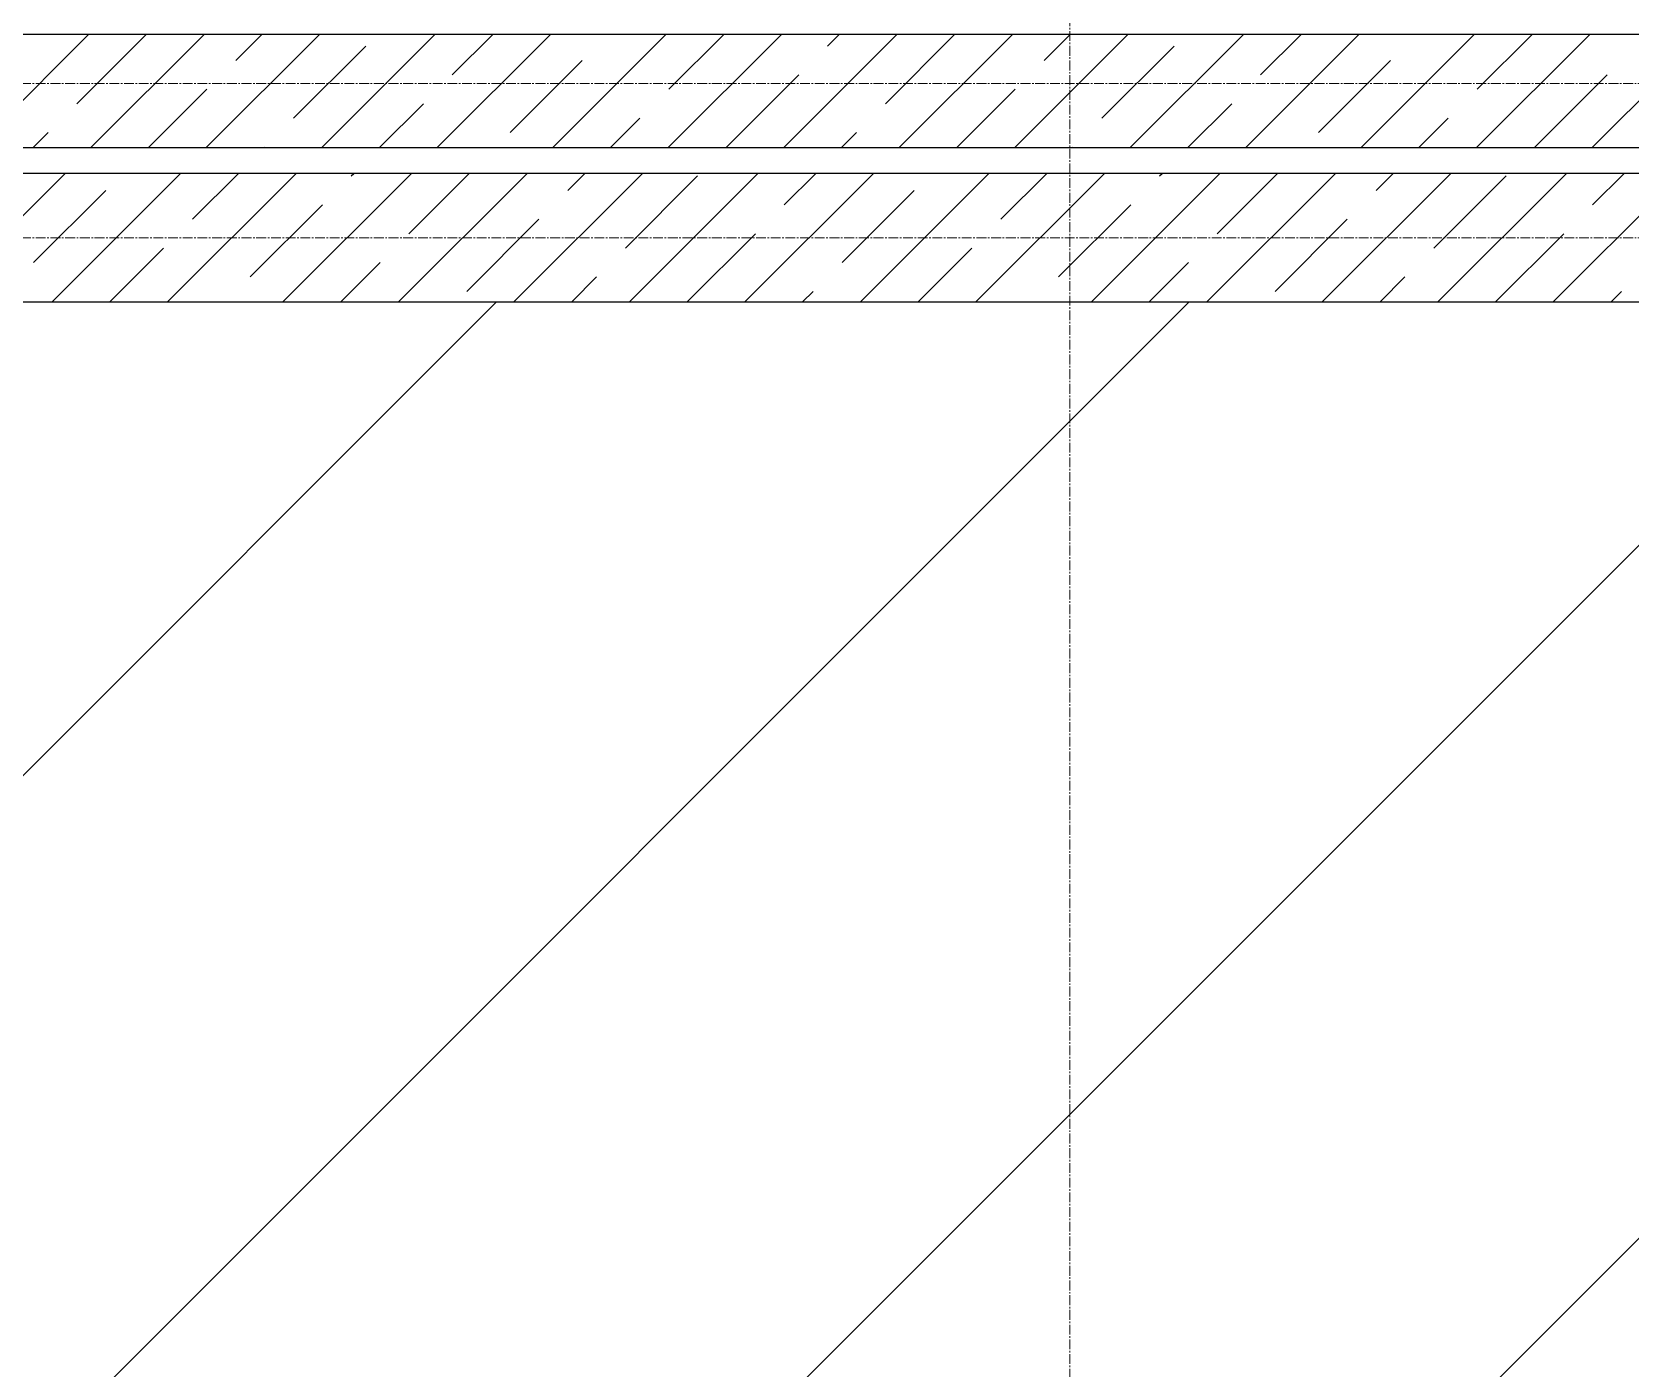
# Model space of a CAD drawing. Header units: millimetres. Extents: x 538266 to 1167394, y 114608 to 637157.
# Drawn here: x 1048616 to 1051723, y 558471 to 561069 of the extents above; entities that cross this region are included whole.
import ezdxf

# ---------------------------------------------------------------- set-up
doc = ezdxf.new("R2010")
doc.units = ezdxf.units.MM
doc.linetypes.add('CENTER2', pattern=[28.575, 19.05, -3.175, 3.175, -3.175])
for name, color, linetype, lineweight in [('0) шт стен 3 эт', 150, 'Continuous', 60), ('АР_Стены ЖБ', 7, 'Continuous', 35), ('АР_Штриховка', 8, 'Continuous', 0), ('ДШ_КР', 130, 'Continuous', 35)]:
    doc.layers.add(name, color=color, linetype=linetype, lineweight=lineweight)
doc.layers.add('РД_Оси_100', color=7, linetype='Continuous', lineweight=0, true_color=0x525252)
doc.layers.add('ФВ-5', color=7, linetype='Continuous')

# ---------------------------------------------------------------- blocks, each defined once
blk = doc.blocks.new('СОШ_2200_АР_ОСИ_М100_28.05.24')
at = {"layer": 'РД_Оси_100', "color": 251, "linetype": 'CENTER2', "true_color": 0x636466}
blk.add_line((4200, -6155), (4200, 139938.679), dxfattribs=at)
for points in [[(29555, 64200), (-5454.958, 64200), (-5954.958, 64350)], [(29555, 63900), (-5454.958, 63900), (-5954.958, 63750)]]:
    blk.add_lwpolyline(points, dxfattribs=at)
blk = doc.blocks.new('3_этаж1')
at = {"layer": 'АР_Стены ЖБ', "color": 18, "linetype": 'Continuous', "lineweight": 25, "true_color": 0x000000}
for p, q in [((696888.6, 561063.7), (684283.6, 561063.7)), ((684283.6, 560843.7), (697108.6, 560843.7)), ((697158.6, 560793.7), (684283.6, 560793.7)), ((684283.6, 560543.7), (697408.6, 560543.7))]:
    blk.add_line(p, q, dxfattribs=at)
at = {"layer": 'АР_Штриховка', "color": 18, "linetype": 'Continuous', "lineweight": 25, "true_color": 0x000000}
for p, q in [((686455.7, 560843.7), (686675.7, 561063.7)), ((686653.2, 560929), (686788, 561063.7)), ((686680.2, 560843.7), (686900.2, 561063.7)), ((686904.7, 560843.7), (687124.7, 561063.7)), ((686961.9, 561013.2), (687012.5, 561063.7)), ((687074.2, 560900.9), (687214.5, 561041.3)), ((687129.2, 560843.7), (687349.2, 561063.7)), ((687353.7, 560843.7), (687573.7, 561063.7)), ((687382.9, 560985.1), (687461.5, 561063.7)), ((687578.2, 560843.7), (687798.2, 561063.7)), ((687802.7, 560843.7), (688022.7, 561063.7)), ((687803.8, 560957.1), (687910.5, 561063.7)), ((688027.2, 560843.7), (688247.2, 561063.7)), ((688112.5, 561041.3), (688135, 561063.7)), ((688224.8, 560929), (688359.5, 561063.7)), ((688251.8, 560843.7), (688471.8, 561063.7)), ((688476.3, 560843.7), (688696.3, 561063.7)), ((688533.5, 561013.2), (688584, 561063.7)), ((688645.7, 560900.9), (688786, 561041.3)), ((688700.8, 560843.7), (688920.8, 561063.7)), ((688925.3, 560843.7), (689145.3, 561063.7)), ((688954.4, 560985.1), (689033, 561063.7)), ((689149.8, 560843.7), (689369.8, 561063.7)), ((689374.3, 560843.7), (689594.3, 561063.7)), ((689375.4, 560957.1), (689482, 561063.7)), ((689598.8, 560843.7), (689818.8, 561063.7)), ((687495.1, 560872.9), (687635.4, 561013.2)), ((689066.7, 560872.9), (689207, 561013.2)), ((687916.1, 560844.8), (688056.4, 560985.1)), ((689487.6, 560844.8), (689627.9, 560985.1)), ((686792.5, 560843.7), (686905.8, 560957.1)), ((688364, 560843.7), (688477.3, 560957.1)), ((687241.5, 560843.7), (687326.7, 560929)), ((688813, 560843.7), (688898.3, 560929)), ((687690.5, 560843.7), (687747.7, 560900.9)), ((689262, 560843.7), (689319.2, 560900.9)), ((686568, 560843.7), (686597.1, 560872.9)), ((688139.5, 560843.7), (688168.6, 560872.9)), ((687017, 560843.7), (687018, 560844.8)), ((688588.5, 560843.7), (688589.6, 560844.8)), ((686380.2, 560543.7), (686630.2, 560793.7)), ((686604.7, 560543.7), (686854.7, 560793.7)), ((686829.2, 560543.7), (687079.2, 560793.7)), ((686877.7, 560704.5), (686967, 560793.7)), ((687053.7, 560543.7), (687303.7, 560793.7)), ((687186.4, 560788.7), (687191.5, 560793.7)), ((687278.2, 560543.7), (687528.2, 560793.7)), ((687298.7, 560676.4), (687416, 560793.7)), ((687502.7, 560543.7), (687752.7, 560793.7)), ((687607.4, 560760.6), (687640.5, 560793.7)), ((687719.6, 560648.4), (687859.9, 560788.7)), ((687727.2, 560543.7), (687977.2, 560793.7)), ((687951.8, 560543.7), (688201.8, 560793.7)), ((688028.3, 560732.6), (688089.5, 560793.7)), ((688176.3, 560543.7), (688426.3, 560793.7)), ((688400.8, 560543.7), (688650.8, 560793.7)), ((688449.3, 560704.5), (688538.5, 560793.7)), ((688625.3, 560543.7), (688875.3, 560793.7)), ((688758, 560788.7), (688763, 560793.7)), ((688849.8, 560543.7), (689099.8, 560793.7)), ((688870.2, 560676.4), (688987.5, 560793.7)), ((689074.3, 560543.7), (689324.3, 560793.7)), ((689178.9, 560760.6), (689212, 560793.7)), ((689291.2, 560648.4), (689431.5, 560788.7)), ((689298.8, 560543.7), (689548.8, 560793.7)), ((689523.3, 560543.7), (689773.3, 560793.7)), ((689599.9, 560732.6), (689661, 560793.7)), ((686569, 560620.3), (686709.4, 560760.6)), ((688140.6, 560620.3), (688280.9, 560760.6)), ((686990, 560592.3), (687130.3, 560732.6)), ((688561.5, 560592.3), (688701.8, 560732.6)), ((687410.9, 560564.2), (687551.3, 560704.5)), ((688982.5, 560564.2), (689122.8, 560704.5)), ((687839.5, 560543.7), (687972.2, 560676.4)), ((689411, 560543.7), (689543.7, 560676.4)), ((686717, 560543.7), (686821.6, 560648.4)), ((688288.5, 560543.7), (688393.1, 560648.4)), ((687166, 560543.7), (687242.6, 560620.3)), ((688737.5, 560543.7), (688814.1, 560620.3)), ((687615, 560543.7), (687663.5, 560592.3)), ((689186.5, 560543.7), (689235, 560592.3)), ((688064, 560543.7), (688084.5, 560564.2)), ((689635.6, 560543.7), (689656, 560564.2))]:
    blk.add_line(p, q, dxfattribs=at)
at = {"layer": 'ДШ_КР', "color": 18, "lineweight": 25, "true_color": 0x000000}
for p, q in [((684383.6, 560843.7), (697108.6, 560843.7)), ((697158.6, 560793.7), (684383.6, 560793.7))]:
    blk.add_line(p, q, dxfattribs=at)

msp = doc.modelspace()

# ---------------------------------------------------------------- hatches: boundary and pattern name
at = {"layer": 'ФВ-5'}
h = msp.add_hatch(dxfattribs=at)
h.set_pattern_fill('ANSI31', color=3, scale=300, style=0)
h.paths.add_polyline_path([(1054123.6, 555468.7), (1054123.6, 556368.7), (1054123.6, 556768.7), (1054123.6, 559668.7), (1054123.6, 559669.7), (1054123.6, 560123.7), (1053903.6, 560123.7), (1053903.6, 560543.7), (1046553.6, 560543.7), (1046553.6, 559677.4), (1046557.8, 556368.7), (1046553.6, 556368.7), (1046553.6, 555468.7), (1046557.8, 551936.2), (1046553.6, 551931.9), (1046553.6, 551468.7), (1052003.6, 551468.7), (1052003.6, 551888.7), (1054123.6, 551889.1), (1054123.6, 551968.7)])
h.paths.add_polyline_path([(1049312.4, 555335.1), (1048762.4, 555335.1, -1), (1048762.4, 555935.1), (1049312.4, 555935.1, -1)], flags=16)
h.paths.add_polyline_path([(1053467.2, 557576.7, -1), (1054067.2, 557576.7, -1)], flags=16)
h.paths.add_polyline_path([(1048446.4, 555367), (1049628.5, 555367), (1049628.5, 555903.1), (1048446.4, 555903.1)], flags=24)
h.paths.add_polyline_path([(1054062.2, 556859.7), (1054062.2, 558293.8), (1053472.2, 558293.8), (1053472.2, 556859.7)], flags=24)
h.paths.add_polyline_path([(1053549, 560243.9), (1053935.3, 560243.9), (1053935.3, 560544.6), (1053549, 560544.6)], flags=9)

# ---------------------------------------------------------------- block references
at = {"layer": '0) шт стен 3 эт', "color": 5, "lineweight": 25}
msp.add_blockref('3_этаж1', (362050, 0), dxfattribs=at)
at = {"layer": 'РД_Оси_100', "lineweight": 25}
msp.add_blockref('СОШ_2200_АР_ОСИ_М100_28.05.24', (1046433.6, 496768.7), dxfattribs=at)

doc.saveas('drawing.dxf')
